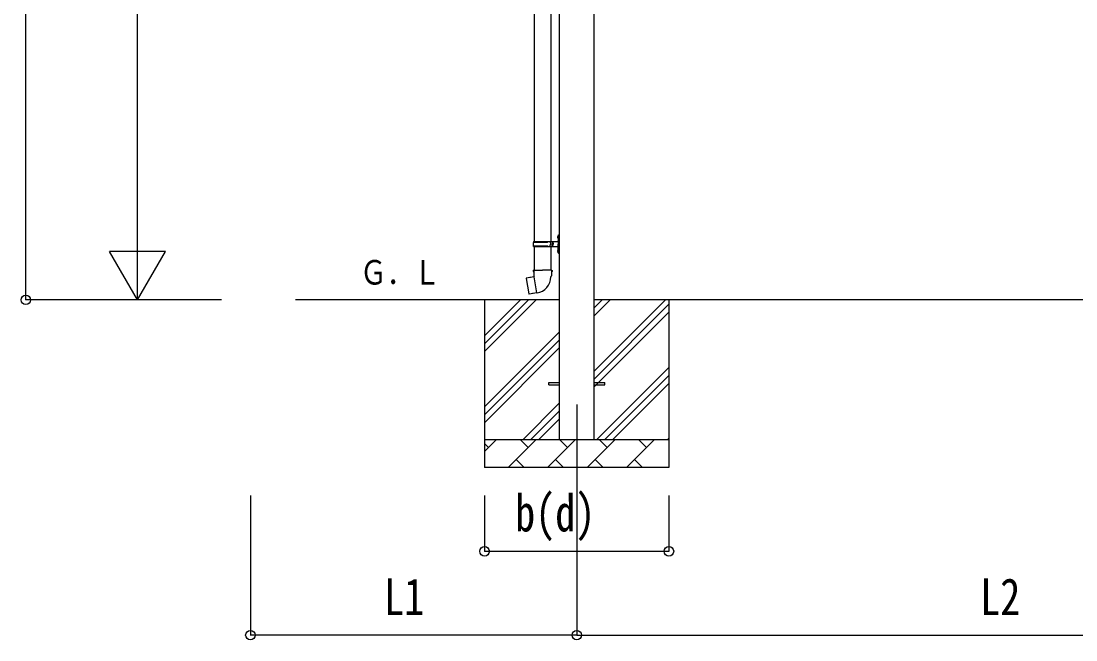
# Model space of a CAD drawing. Units: millimetres, scale not verified. Extents: x -16820 to 16820, y -11880 to 11880.
# Drawn here: x -4241 to -464, y -3240 to -1025 of the extents above; entities that cross this region are included whole.
import ezdxf
from ezdxf.enums import TextEntityAlignment as Align

# ---------------------------------------------------------------- set-up
doc = ezdxf.new("R2010")
doc.units = ezdxf.units.MM
doc.header["$LTSCALE"] = 50
for name, color, linetype in [('0-3_YKK_12', 2, 'Continuous'), ('0-4_YKK_13', 4, 'Continuous'), ('0-5_YKK_A1', 4, 'Continuous'), ('0-6_YKK_D', 6, 'Continuous')]:
    doc.layers.add(name, color=color, linetype=linetype)
doc.styles.add('ＭＳ ゴシック', font='')
doc.styles.get('ＭＳ ゴシック').set_extended_font_data('MS Gothic')

msp = doc.modelspace()

# ---------------------------------------------------------------- linework, layer by layer
at = {"layer": '0-3_YKK_12'}
msp.add_line((-2251.22, -2398), (-2251.22, -2848), dxfattribs=at)
at = {"layer": '0-4_YKK_13'}
for p, q in [((-2403.72, -909.49), (-2403.72, -1814)), ((-2343.72, -909.49), (-2343.72, -1814)), ((-2320.02, -1796.85), (-2317.97, -1797.85)), ((-2318.75, -1794.85), (-2318.12, -1794.85)), ((-2318.75, -1794.85), (-2318.75, -1803.15)), ((-2318.75, -1803.15), (-2318.12, -1803.15)), ((-2318.12, -1794.85), (-2318.12, -1803.15)), ((-2318.12, -1794.85), (-2317.72, -1795.25)), ((-2318.12, -1803.15), (-2317.72, -1802.75)), ((-2317.97, -1797.85), (-2317.36, -1799)), ((-2317.72, -1791), (-2314.72, -1789.5)), ((-2317.72, -1791), (-2317.72, -1823)), ((-2317.72, -1795.25), (-2317.72, -1802.75)), ((-2314.72, -1789.5), (-2314.72, -1823)), ((-2314.72, -1789.5), (-2313.72, -1789.5)), ((-2313.72, -1789.5), (-2313.72, -1823)), ((-2406.72, -1816), (-2356.38, -1816)), ((-2406.72, -1830), (-2356.38, -1830)), ((-2405.72, -1814), (-2319.72, -1814)), ((-2405.72, -1814), (-2405.72, -1816)), ((-2405.72, -1832), (-2405.72, -1830)), ((-2405.72, -1832), (-2319.72, -1832)), ((-2403.72, -1832), (-2403.72, -1916.93)), ((-2346.72, -1814), (-2346.72, -1818.5)), ((-2346.72, -1818.5), (-2344.72, -1818.5)), ((-2346.72, -1832), (-2346.72, -1827.5)), ((-2346.72, -1827.5), (-2344.72, -1827.5)), ((-2344.72, -1818.5), (-2344.72, -1823)), ((-2344.72, -1827.5), (-2344.72, -1823)), ((-2343.72, -1832), (-2343.72, -1916.93)), ((-2338.72, -1814), (-2338.72, -1823)), ((-2338.72, -1818.5), (-2335.72, -1818.5)), ((-2338.72, -1832), (-2338.72, -1823)), ((-2338.72, -1827.5), (-2335.72, -1827.5)), ((-2335.72, -1818.5), (-2335.72, -1823)), ((-2335.72, -1827.5), (-2335.72, -1823)), ((-2320.02, -1844.85), (-2317.97, -1845.85)), ((-2318.75, -1842.85), (-2318.12, -1842.85)), ((-2318.75, -1842.85), (-2318.75, -1851.15)), ((-2318.12, -1842.85), (-2318.12, -1851.15)), ((-2318.12, -1842.85), (-2317.72, -1843.25)), ((-2317.97, -1845.85), (-2317.36, -1847)), ((-2317.72, -1855), (-2317.72, -1823)), ((-2317.72, -1843.25), (-2317.72, -1850.75)), ((-2314.72, -1856.5), (-2314.72, -1823)), ((-2313.72, -1856.5), (-2313.72, -1823)), ((-2318.75, -1851.15), (-2318.12, -1851.15)), ((-2318.12, -1851.15), (-2317.72, -1850.75)), ((-2317.72, -1855), (-2314.72, -1856.5)), ((-2314.72, -1856.5), (-2313.72, -1856.5)), ((-2405.57, -1916.93), (-2407.72, -1917.71)), ((-2407.72, -1917.71), (-2407.72, -1921.33)), ((-2407.72, -1921.33), (-2405.47, -1922.14)), ((-2405.57, -1916.93), (-2373.72, -1916.93)), ((-2405.57, -1916.93), (-2405.47, -1922.14)), ((-2405.47, -1922.14), (-2405.22, -1936.93)), ((-2341.87, -1916.93), (-2373.72, -1916.93)), ((-2339.72, -1921.33), (-2341.96, -1922.14)), ((-2341.87, -1916.93), (-2339.72, -1917.71)), ((-2339.72, -1917.71), (-2339.72, -1921.33)), ((-2432.18, -1945.38), (-2432.98, -1946.55)), ((-2432.98, -1946.55), (-2423.36, -2001.11)), ((-2404.31, -1940.13), (-2432.18, -1945.38)), ((-2419.43, -1942.78), (-2419.65, -1943.02)), ((-2405.22, -1936.93), (-2403.87, -1938.93)), ((-2393.95, -1997.42), (-2404.09, -1939.95)), ((-2404.06, -1939.13), (-2404.06, -1939.83)), ((-2403.87, -1938.93), (-2403.9, -1938.93)), ((-2343.53, -1938.87), (-2343.6, -1941.03)), ((-2342.22, -1936.93), (-2343.53, -1938.87)), ((-2409.34, -2000.02), (-2409.62, -1999.86)), ((-2393.65, -1998.19), (-2393.89, -1997.52)), ((-2351.22, -2318.5), (-2313.72, -2318.5)), ((-2351.22, -2327.5), (-2351.22, -2318.5)), ((-2351.22, -2327.5), (-2313.72, -2327.5)), ((-2188.72, -2318.5), (-2151.22, -2318.5)), ((-2188.72, -2327.5), (-2151.22, -2327.5)), ((-2151.22, -2327.5), (-2151.22, -2318.5))]:
    msp.add_line(p, q, dxfattribs=at)
for points in [[(-2320.02, -1801.15), (-2317.97, -1800.15), (-2317.36, -1799)], [(-2320.02, -1849.15), (-2317.97, -1848.15), (-2317.36, -1847)], [(-2341.87, -1916.93), (-2341.96, -1922.14), (-2342.22, -1936.93)], [(-2417.19, -1942.56), (-2417.47, -1942.4), (-2419.43, -1942.78)], [(-2394.22, -1997.33), (-2422.2, -2001.93), (-2423.36, -2001.11)], [(-2407.15, -1999.46), (-2407.37, -1999.69), (-2409.34, -2000.02)]]:
    msp.add_lwpolyline(points, dxfattribs=at)
for centre, radius, start, end in [((-2314.42, -1799), 6, 136.21765, 223.78235), ((-2319.72, -1812), 2, 270, 359.99998), ((-2357.97, -1823), 49.25, 171.82876, 180.00002), ((-2357.97, -1823), 49.25, 180.00002, 188.17127), ((-2356.38, -1814), 2, 270, 359.99998), ((-2356.38, -1832), 2, 0.00005, 90.00004), ((-2314.42, -1847), 6, 136.21765, 223.78235), ((-2319.72, -1834), 2, 0.00005, 90.00004), ((-2404.36, -1939.83), 0.3, 280.66842, 0), ((-2403.86, -1939.13), 0.2, 100, 180), ((-2403.87, -1938.93), 60.3, 279.96938, 358), ((-2394.17, -1997.63), 0.3, 20, 99.33158), ((-2393.46, -1998.12), 0.2, 200, 279.96938)]:
    msp.add_arc(centre, radius, start, end, dxfattribs=at)
at = {"layer": '0-5_YKK_A1'}
for p, q in [((-2313.72, 274.5), (-2313.72, -2523)), ((-2188.72, -2523), (-2188.72, 274.5)), ((-2313.72, -2023), (-3257.88, -2023)), ((-2581.22, -2023), (-2581.22, -2623)), ((-2581.22, -2208.05), (-2396.17, -2023)), ((-2581.22, -2179.77), (-2424.45, -2023)), ((-2581.22, -2151.48), (-2452.73, -2023)), ((786.28, -2023), (-2188.72, -2023)), ((-2188.72, -2278.1), (-1933.62, -2023)), ((-2188.72, -2080.11), (-2131.61, -2023)), ((-2188.72, -2051.82), (-2159.89, -2023)), ((-2188.72, -2306.38), (-1921.22, -2038.88)), ((-1921.22, -2023), (-1921.22, -2623)), ((-2188.72, -2334.67), (-1921.22, -2067.17)), ((-2581.22, -2406.04), (-2313.72, -2138.54)), ((-2581.22, -2434.32), (-2313.72, -2166.82)), ((-2581.22, -2462.61), (-2313.72, -2195.11)), ((-2179.06, -2523), (-1921.22, -2265.16)), ((-2150.77, -2523), (-1921.22, -2293.44)), ((-2122.49, -2523), (-1921.22, -2321.73)), ((-2443.62, -2523), (-2313.72, -2393.1)), ((-2415.33, -2523), (-2313.72, -2421.38)), ((-2387.05, -2523), (-2313.72, -2449.67)), ((-2581.22, -2523), (-1921.22, -2523)), ((-2581.22, -2565.89), (-2538.32, -2523)), ((-2496.9, -2623), (-2396.9, -2523)), ((-2425.45, -2551.55), (-2454.01, -2523)), ((-2355.48, -2623), (-2255.48, -2523)), ((-2284.03, -2551.55), (-2312.59, -2523)), ((-2214.06, -2623), (-2114.06, -2523)), ((-2142.61, -2551.55), (-2171.17, -2523)), ((-2072.64, -2623), (-1972.64, -2523)), ((-2001.19, -2551.55), (-2029.74, -2523)), ((-1924.5, -2523), (-1921.22, -2519.72)), ((-2566.88, -2551.55), (-2581.22, -2537.21)), ((-2468.35, -2594.45), (-2439.79, -2623)), ((-2326.93, -2594.45), (-2298.37, -2623)), ((-2185.51, -2594.45), (-2156.95, -2623)), ((-2044.08, -2594.45), (-2015.53, -2623)), ((-1921.22, -2623), (-2581.22, -2623))]:
    msp.add_line(p, q, dxfattribs=at)
at = {"layer": '0-6_YKK_D'}
for p, q in [((-4223.86, -2023), (-4223.86, 504.61)), ((-3823.86, -1823), (-3823.86, 77)), ((-3823.86, -2023), (-3823.86, -1676.59)), ((-3823.86, -2023), (-3923.86, -1849.79)), ((-3723.86, -1849.79), (-3923.86, -1849.79)), ((-3823.86, -2023), (-3723.86, -1849.79)), ((-3523.86, -2023), (-4224.86, -2023)), ((-3523.86, -2023), (-3824.86, -2023)), ((-3419.82, -2723), (-3419.82, -3224)), ((-2581.22, -2723), (-2581.22, -2924)), ((-2251.22, -2723), (-2251.22, -3224)), ((-2251.22, -2723), (-2251.22, -3224)), ((-1921.22, -2723), (-1921.22, -2924)), ((-2581.22, -2923), (-1921.22, -2923)), ((-2251.22, -3223), (-3419.82, -3223)), ((-2251.22, -3223), (848.78, -3223))]:
    msp.add_line(p, q, dxfattribs=at)
for centre in [(-4223.86, -2023), (-2581.22, -2923), (-1921.22, -2923), (-3419.82, -3223), (-2251.22, -3223), (-2251.22, -3223)]:
    msp.add_circle(centre, 17, dxfattribs=at)

# ---------------------------------------------------------------- texts
at = {"layer": '0-5_YKK_A1', "style": 'ＭＳ ゴシック', "width": 0.8}
msp.add_text('Ｇ．Ｌ', height=87.98, dxfattribs=at).set_placement((-3027.52, -1994.55), align=Align.BOTTOM_LEFT)
at = {"layer": '0-6_YKK_D', "style": 'ＭＳ ゴシック', "width": 0.8}
for s, p in [('b(d)', (-2472.02, -2891)), ('L1', (-2941.12, -3191)), ('L2', (-806.82, -3191))]:
    msp.add_text(s, height=132, dxfattribs=at).set_placement(p, align=Align.BOTTOM_LEFT)

doc.saveas('drawing.dxf')
